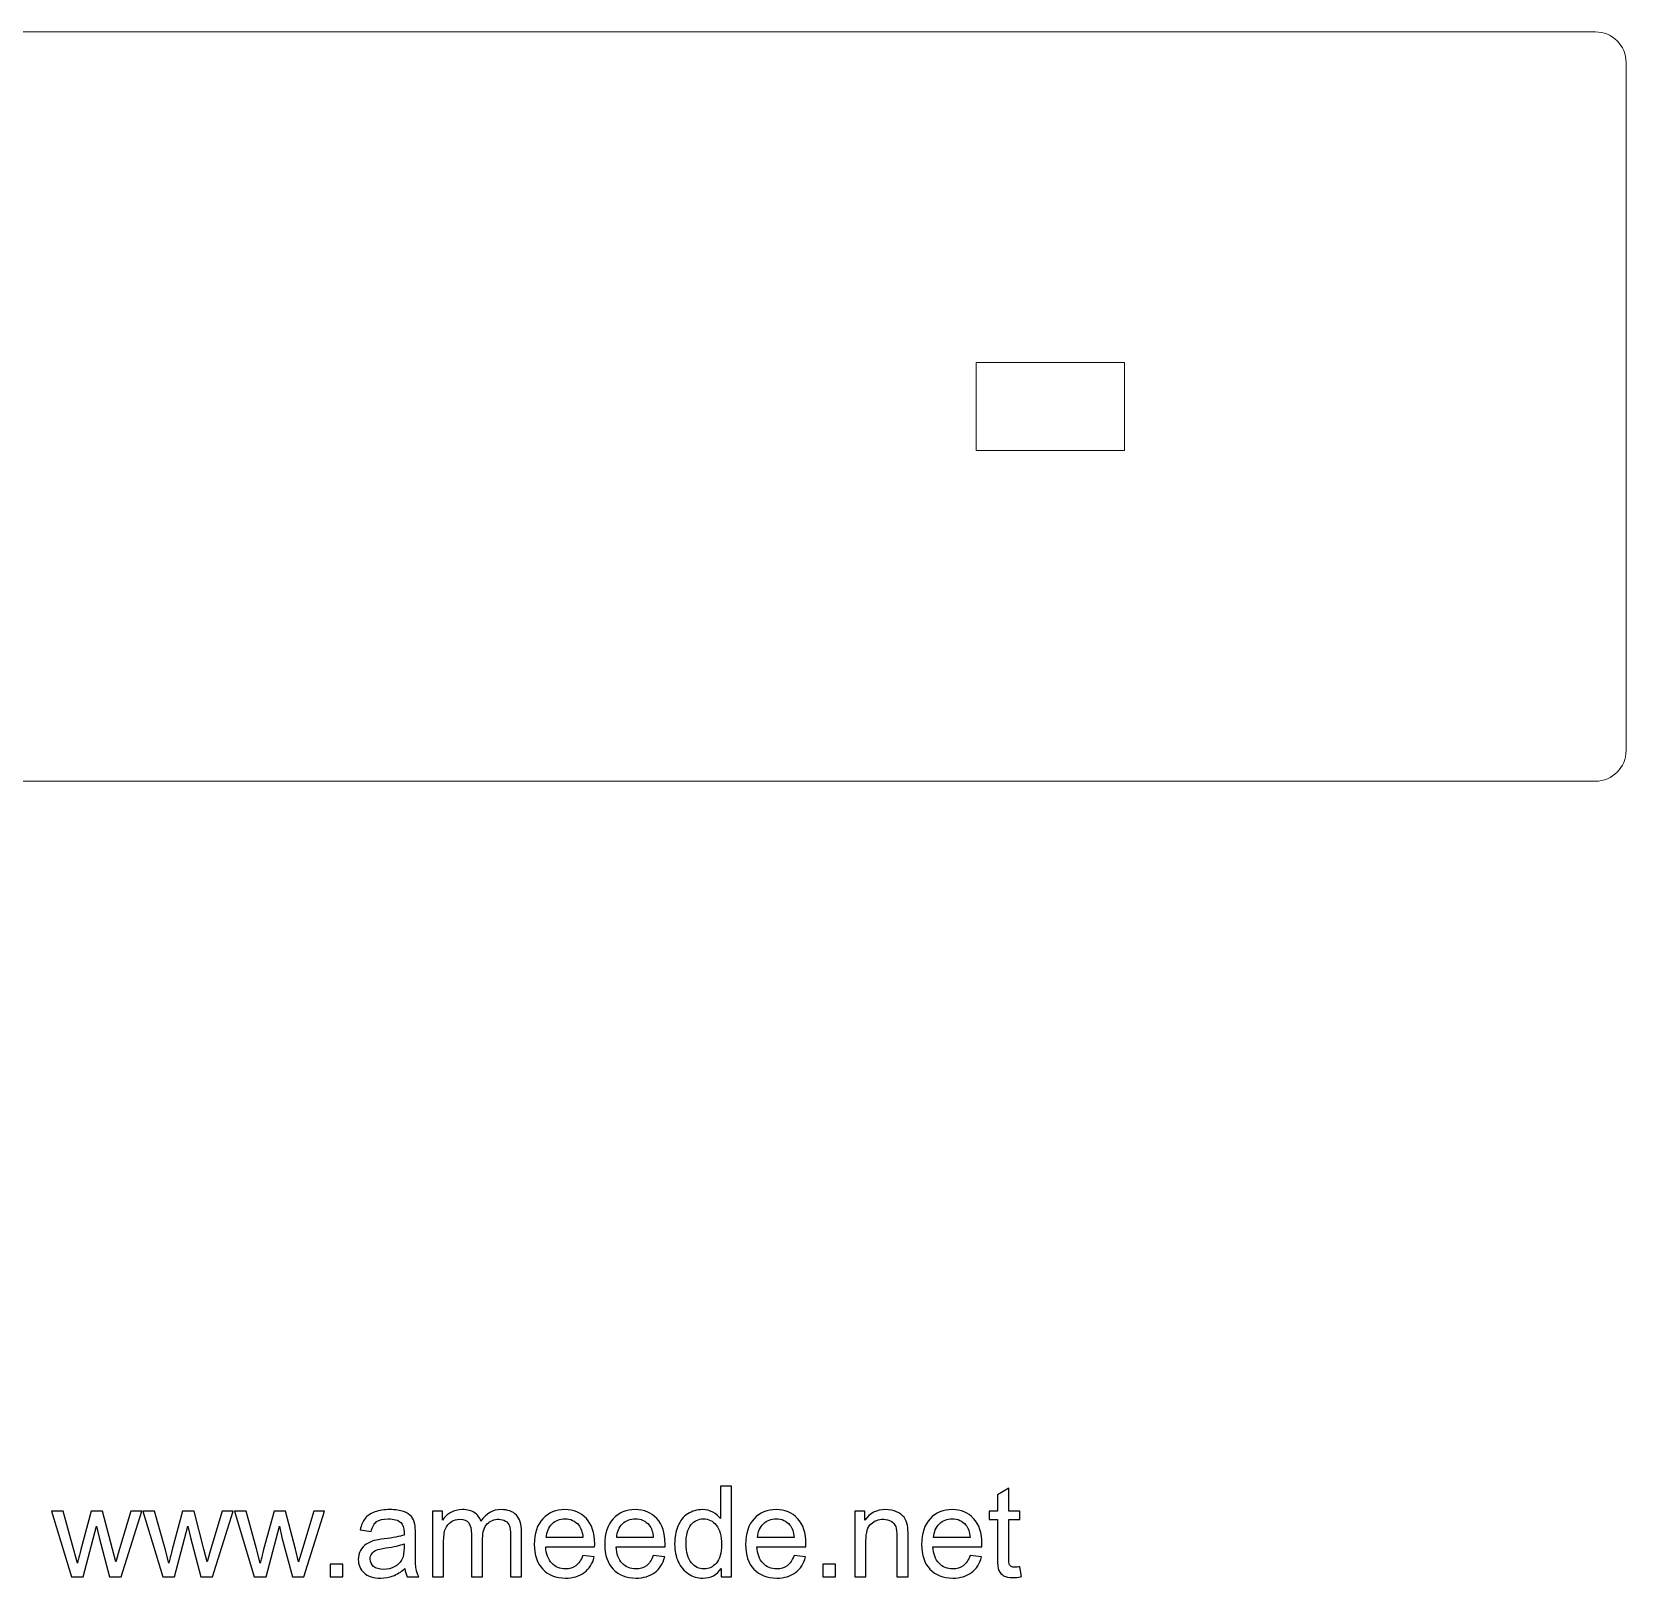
# Model space of a CAD drawing. Header units: millimetres. Extents: x -214 to 203, y -182 to 37.
# Drawn here: x 95.4 to 202, y -181.5 to -78.1 of the extents above; entities that cross this region are included whole.
import ezdxf

# ---------------------------------------------------------------- set-up
doc = ezdxf.new("R2010")
doc.units = ezdxf.units.MM
doc.header["$MEASUREMENT"] = 0
doc.layers.add('Layer 1', color=7, linetype='Continuous')

msp = doc.modelspace()

# ---------------------------------------------------------------- linework, layer by layer
at = {"layer": 'Layer 1', "lineweight": 9}
for points, knots in [([(3.974, -78.1451), (3.974, -78.1451), (199.9742, -78.1451), (199.9742, -78.1451), (199.9742, -78.1451), (201.1018, -78.1451), (202.0241, -79.0675), (202.0241, -80.1951), (202.0241, -80.1951), (202.0241, -80.1951), (202.0241, -126.1952), (202.0241, -126.1952), (202.0241, -126.1952), (202.0241, -127.3228), (201.1019, -128.2453), (199.9742, -128.2453), (199.9742, -128.2453), (199.9742, -128.2453), (3.974, -128.2453), (3.974, -128.2453), (3.974, -128.2453), (2.8463, -128.2453), (1.9241, -127.3228), (1.9241, -126.1952), (1.9241, -126.1952), (1.9241, -126.1952), (1.9241, -80.1951), (1.9241, -80.1951), (1.9241, -80.1951), (1.9241, -79.0675), (2.8464, -78.1451), (3.974, -78.1451)], [0, 0, 0, 0, 0.11111111, 0.11111111, 0.11111111, 0.11111111, 0.22222222, 0.22222222, 0.22222222, 0.22222222, 0.33333333, 0.33333333, 0.33333333, 0.33333333, 0.44444444, 0.44444444, 0.44444444, 0.44444444, 0.55555556, 0.55555556, 0.55555556, 0.55555556, 0.66666667, 0.66666667, 0.66666667, 0.66666667, 0.77777778, 0.77777778, 0.77777778, 0.77777778, 1, 1, 1, 1]), ([(158.571, -100.2452), (158.571, -100.2452), (158.571, -106.1452), (158.571, -106.1452), (158.571, -106.1452), (158.571, -106.1452), (168.471, -106.1452), (168.471, -106.1452), (168.471, -106.1452), (168.471, -106.1452), (168.471, -100.2452), (168.471, -100.2452), (168.471, -100.2452), (168.471, -100.2452), (158.571, -100.2452), (158.571, -100.2452)], [0, 0, 0, 0, 0.2, 0.2, 0.2, 0.2, 0.4, 0.4, 0.4, 0.4, 0.6, 0.6, 0.6, 0.6, 1, 1, 1, 1])]:
    msp.add_open_spline(points, degree=3, knots=knots, dxfattribs=at)
at = {"layer": 'Layer 1', "color": 250}
for points, knots in [([(141.5138, -181.4374), (141.5138, -181.4374), (141.5138, -180.88), (141.5138, -180.88), (141.5138, -180.88), (141.2359, -181.3132), (140.8266, -181.5305), (140.2862, -181.5305), (140.2862, -181.5305), (139.9362, -181.5305), (139.6145, -181.4346), (139.3224, -181.2413), (139.3224, -181.2413), (139.0289, -181.0493), (138.8017, -180.7798), (138.6394, -180.4355), (138.6394, -180.4355), (138.4785, -180.0898), (138.3981, -179.6933), (138.3981, -179.2445), (138.3981, -179.2445), (138.3981, -178.8071), (138.4715, -178.4106), (138.6168, -178.0535), (138.6168, -178.0535), (138.7636, -177.6979), (138.9823, -177.4242), (139.2744, -177.2351), (139.2744, -177.2351), (139.5651, -177.0446), (139.8925, -176.95), (140.2523, -176.95), (140.2523, -176.95), (140.5176, -176.95), (140.7533, -177.0065), (140.9593, -177.118), (140.9593, -177.118), (141.1653, -177.2295), (141.3332, -177.3762), (141.463, -177.5554), (141.463, -177.5554), (141.463, -177.5554), (141.463, -175.3752), (141.463, -175.3752), (141.463, -175.3752), (141.463, -175.3752), (142.2081, -175.3752), (142.2081, -175.3752), (142.2081, -175.3752), (142.2081, -175.3752), (142.2081, -181.4374), (142.2081, -181.4374), (142.2081, -181.4374), (142.2081, -181.4374), (141.5138, -181.4374), (141.5138, -181.4374)], [0, 0, 0, 0, 0.06666667, 0.06666667, 0.06666667, 0.06666667, 0.13333333, 0.13333333, 0.13333333, 0.13333333, 0.2, 0.2, 0.2, 0.2, 0.26666667, 0.26666667, 0.26666667, 0.26666667, 0.33333333, 0.33333333, 0.33333333, 0.33333333, 0.4, 0.4, 0.4, 0.4, 0.46666667, 0.46666667, 0.46666667, 0.46666667, 0.53333333, 0.53333333, 0.53333333, 0.53333333, 0.6, 0.6, 0.6, 0.6, 0.66666667, 0.66666667, 0.66666667, 0.66666667, 0.73333333, 0.73333333, 0.73333333, 0.73333333, 0.8, 0.8, 0.8, 0.8, 0.86666667, 0.86666667, 0.86666667, 0.86666667, 1, 1, 1, 1]), ([(161.4825, -180.7728), (161.4825, -180.7728), (161.5841, -181.4303), (161.5841, -181.4303), (161.5841, -181.4303), (161.3753, -181.4741), (161.1876, -181.4967), (161.0239, -181.4967), (161.0239, -181.4967), (160.7544, -181.4967), (160.5456, -181.4543), (160.396, -181.3683), (160.396, -181.3683), (160.2478, -181.2822), (160.1434, -181.1707), (160.0827, -181.031), (160.0827, -181.031), (160.022, -180.8913), (159.9924, -180.5978), (159.9924, -180.1505), (159.9924, -180.1505), (159.9924, -180.1505), (159.9924, -177.6189), (159.9924, -177.6189), (159.9924, -177.6189), (159.9924, -177.6189), (159.4421, -177.6189), (159.4421, -177.6189), (159.4421, -177.6189), (159.4421, -177.6189), (159.4421, -177.0432), (159.4421, -177.0432), (159.4421, -177.0432), (159.4421, -177.0432), (159.9924, -177.0432), (159.9924, -177.0432), (159.9924, -177.0432), (159.9924, -177.0432), (159.9924, -175.9566), (159.9924, -175.9566), (159.9924, -175.9566), (159.9924, -175.9566), (160.7375, -175.5093), (160.7375, -175.5093), (160.7375, -175.5093), (160.7375, -175.5093), (160.7375, -177.0432), (160.7375, -177.0432), (160.7375, -177.0432), (160.7375, -177.0432), (161.4825, -177.0432), (161.4825, -177.0432), (161.4825, -177.0432), (161.4825, -177.0432), (161.4825, -177.6189), (161.4825, -177.6189), (161.4825, -177.6189), (161.4825, -177.6189), (160.7375, -177.6189), (160.7375, -177.6189), (160.7375, -177.6189), (160.7375, -177.6189), (160.7375, -180.1928), (160.7375, -180.1928), (160.7375, -180.1928), (160.7375, -180.4059), (160.7502, -180.5428), (160.777, -180.6034), (160.777, -180.6034), (160.8024, -180.6641), (160.8447, -180.7121), (160.904, -180.7488), (160.904, -180.7488), (160.9633, -180.7841), (161.0479, -180.8024), (161.158, -180.8024), (161.158, -180.8024), (161.2398, -180.8024), (161.3485, -180.7925), (161.4825, -180.7728)], [0, 0, 0, 0, 0.04761905, 0.04761905, 0.04761905, 0.04761905, 0.0952381, 0.0952381, 0.0952381, 0.0952381, 0.14285714, 0.14285714, 0.14285714, 0.14285714, 0.19047619, 0.19047619, 0.19047619, 0.19047619, 0.23809524, 0.23809524, 0.23809524, 0.23809524, 0.28571429, 0.28571429, 0.28571429, 0.28571429, 0.33333333, 0.33333333, 0.33333333, 0.33333333, 0.38095238, 0.38095238, 0.38095238, 0.38095238, 0.42857143, 0.42857143, 0.42857143, 0.42857143, 0.47619048, 0.47619048, 0.47619048, 0.47619048, 0.52380952, 0.52380952, 0.52380952, 0.52380952, 0.57142857, 0.57142857, 0.57142857, 0.57142857, 0.61904762, 0.61904762, 0.61904762, 0.61904762, 0.66666667, 0.66666667, 0.66666667, 0.66666667, 0.71428571, 0.71428571, 0.71428571, 0.71428571, 0.76190476, 0.76190476, 0.76190476, 0.76190476, 0.80952381, 0.80952381, 0.80952381, 0.80952381, 0.85714286, 0.85714286, 0.85714286, 0.85714286, 0.9047619, 0.9047619, 0.9047619, 0.9047619, 1, 1, 1, 1]), ([(120.3682, -180.8871), (120.0916, -181.1227), (119.8249, -181.2878), (119.5695, -181.3852), (119.5695, -181.3852), (119.3141, -181.4826), (119.0404, -181.5305), (118.7468, -181.5305), (118.7468, -181.5305), (118.2642, -181.5305), (117.8931, -181.4134), (117.6335, -181.1778), (117.6335, -181.1778), (117.3738, -180.9435), (117.244, -180.6429), (117.244, -180.2775), (117.244, -180.2775), (117.244, -180.063), (117.2934, -179.8668), (117.3908, -179.689), (117.3908, -179.689), (117.4895, -179.5112), (117.6179, -179.3701), (117.776, -179.2629), (117.776, -179.2629), (117.9354, -179.1556), (118.1132, -179.0738), (118.3122, -179.0187), (118.3122, -179.0187), (118.459, -178.9806), (118.6805, -178.944), (118.9754, -178.9073), (118.9754, -178.9073), (119.5766, -178.8367), (120.0211, -178.7506), (120.3047, -178.6519), (120.3047, -178.6519), (120.3075, -178.5503), (120.3089, -178.4853), (120.3089, -178.4585), (120.3089, -178.4585), (120.3089, -178.1566), (120.2384, -177.9435), (120.0973, -177.8193), (120.0973, -177.8193), (119.9068, -177.6514), (119.6231, -177.5681), (119.2478, -177.5681), (119.2478, -177.5681), (118.8964, -177.5681), (118.6368, -177.6302), (118.4703, -177.753), (118.4703, -177.753), (118.3023, -177.8757), (118.1796, -178.0931), (118.0991, -178.4063), (118.0991, -178.4063), (118.0991, -178.4063), (117.371, -178.3047), (117.371, -178.3047), (117.371, -178.3047), (117.4373, -177.9929), (117.546, -177.7403), (117.6984, -177.5484), (117.6984, -177.5484), (117.8508, -177.3565), (118.0709, -177.2097), (118.3588, -177.1053), (118.3588, -177.1053), (118.6452, -177.0023), (118.9797, -176.95), (119.3579, -176.95), (119.3579, -176.95), (119.7332, -176.95), (120.0394, -176.9938), (120.2751, -177.0827), (120.2751, -177.0827), (120.5093, -177.1716), (120.6829, -177.2817), (120.793, -177.4157), (120.793, -177.4157), (120.903, -177.5498), (120.9806, -177.7191), (121.0258, -177.9237), (121.0258, -177.9237), (121.0498, -178.0507), (121.0625, -178.2793), (121.0625, -178.6081), (121.0625, -178.6081), (121.0625, -178.6081), (121.0625, -179.5959), (121.0625, -179.5959), (121.0625, -179.5959), (121.0625, -180.2859), (121.078, -180.722), (121.109, -180.9068), (121.109, -180.9068), (121.1387, -181.0917), (121.2008, -181.2681), (121.2911, -181.4374), (121.2911, -181.4374), (121.2911, -181.4374), (120.5121, -181.4374), (120.5121, -181.4374), (120.5121, -181.4374), (120.4374, -181.2808), (120.3894, -181.0973), (120.3682, -180.8871)], [0, 0, 0, 0, 0.03571429, 0.03571429, 0.03571429, 0.03571429, 0.07142857, 0.07142857, 0.07142857, 0.07142857, 0.10714286, 0.10714286, 0.10714286, 0.10714286, 0.14285714, 0.14285714, 0.14285714, 0.14285714, 0.17857143, 0.17857143, 0.17857143, 0.17857143, 0.21428571, 0.21428571, 0.21428571, 0.21428571, 0.25, 0.25, 0.25, 0.25, 0.28571429, 0.28571429, 0.28571429, 0.28571429, 0.32142857, 0.32142857, 0.32142857, 0.32142857, 0.35714286, 0.35714286, 0.35714286, 0.35714286, 0.39285714, 0.39285714, 0.39285714, 0.39285714, 0.42857143, 0.42857143, 0.42857143, 0.42857143, 0.46428571, 0.46428571, 0.46428571, 0.46428571, 0.5, 0.5, 0.5, 0.5, 0.53571429, 0.53571429, 0.53571429, 0.53571429, 0.57142857, 0.57142857, 0.57142857, 0.57142857, 0.60714286, 0.60714286, 0.60714286, 0.60714286, 0.64285714, 0.64285714, 0.64285714, 0.64285714, 0.67857143, 0.67857143, 0.67857143, 0.67857143, 0.71428571, 0.71428571, 0.71428571, 0.71428571, 0.75, 0.75, 0.75, 0.75, 0.78571429, 0.78571429, 0.78571429, 0.78571429, 0.82142857, 0.82142857, 0.82142857, 0.82142857, 0.85714286, 0.85714286, 0.85714286, 0.85714286, 0.89285714, 0.89285714, 0.89285714, 0.89285714, 0.92857143, 0.92857143, 0.92857143, 0.92857143, 1, 1, 1, 1]), ([(122.2069, -181.4374), (122.2069, -181.4374), (122.2069, -177.0432), (122.2069, -177.0432), (122.2069, -177.0432), (122.2069, -177.0432), (122.8758, -177.0432), (122.8758, -177.0432), (122.8758, -177.0432), (122.8758, -177.0432), (122.8758, -177.6641), (122.8758, -177.6641), (122.8758, -177.6641), (123.0126, -177.4496), (123.1961, -177.276), (123.4247, -177.1462), (123.4247, -177.1462), (123.6533, -177.015), (123.9129, -176.95), (124.205, -176.95), (124.205, -176.95), (124.5296, -176.95), (124.7963, -177.0178), (125.0037, -177.1518), (125.0037, -177.1518), (125.2112, -177.2873), (125.3579, -177.475), (125.4426, -177.7177), (125.4426, -177.7177), (125.7925, -177.2055), (126.2455, -176.95), (126.8043, -176.95), (126.8043, -176.95), (127.2418, -176.95), (127.579, -177.07), (127.8133, -177.3113), (127.8133, -177.3113), (128.0489, -177.5526), (128.1675, -177.9237), (128.1675, -178.4247), (128.1675, -178.4247), (128.1675, -178.4247), (128.1675, -181.4374), (128.1675, -181.4374), (128.1675, -181.4374), (128.1675, -181.4374), (127.4224, -181.4374), (127.4224, -181.4374), (127.4224, -181.4374), (127.4224, -181.4374), (127.4224, -178.6716), (127.4224, -178.6716), (127.4224, -178.6716), (127.4224, -178.3753), (127.397, -178.1608), (127.349, -178.0296), (127.349, -178.0296), (127.301, -177.8983), (127.2135, -177.7939), (127.0851, -177.7135), (127.0851, -177.7135), (126.9581, -177.633), (126.8086, -177.5935), (126.6378, -177.5935), (126.6378, -177.5935), (126.3274, -177.5935), (126.0705, -177.6965), (125.8659, -177.9011), (125.8659, -177.9011), (125.6613, -178.1072), (125.5597, -178.436), (125.5597, -178.8875), (125.5597, -178.8875), (125.5597, -178.8875), (125.5597, -181.4374), (125.5597, -181.4374), (125.5597, -181.4374), (125.5597, -181.4374), (124.8146, -181.4374), (124.8146, -181.4374), (124.8146, -181.4374), (124.8146, -181.4374), (124.8146, -178.5855), (124.8146, -178.5855), (124.8146, -178.5855), (124.8146, -178.2553), (124.754, -178.007), (124.6326, -177.8419), (124.6326, -177.8419), (124.5113, -177.6768), (124.3123, -177.5935), (124.0371, -177.5935), (124.0371, -177.5935), (123.8283, -177.5935), (123.635, -177.6486), (123.4572, -177.7586), (123.4572, -177.7586), (123.2794, -177.8687), (123.1509, -178.0296), (123.0705, -178.2426), (123.0705, -178.2426), (122.9915, -178.4543), (122.952, -178.7605), (122.952, -179.1599), (122.952, -179.1599), (122.952, -179.1599), (122.952, -181.4374), (122.952, -181.4374), (122.952, -181.4374), (122.952, -181.4374), (122.2069, -181.4374), (122.2069, -181.4374)], [0, 0, 0, 0, 0.03448276, 0.03448276, 0.03448276, 0.03448276, 0.06896552, 0.06896552, 0.06896552, 0.06896552, 0.10344828, 0.10344828, 0.10344828, 0.10344828, 0.13793103, 0.13793103, 0.13793103, 0.13793103, 0.17241379, 0.17241379, 0.17241379, 0.17241379, 0.20689655, 0.20689655, 0.20689655, 0.20689655, 0.24137931, 0.24137931, 0.24137931, 0.24137931, 0.27586207, 0.27586207, 0.27586207, 0.27586207, 0.31034483, 0.31034483, 0.31034483, 0.31034483, 0.34482759, 0.34482759, 0.34482759, 0.34482759, 0.37931034, 0.37931034, 0.37931034, 0.37931034, 0.4137931, 0.4137931, 0.4137931, 0.4137931, 0.44827586, 0.44827586, 0.44827586, 0.44827586, 0.48275862, 0.48275862, 0.48275862, 0.48275862, 0.51724138, 0.51724138, 0.51724138, 0.51724138, 0.55172414, 0.55172414, 0.55172414, 0.55172414, 0.5862069, 0.5862069, 0.5862069, 0.5862069, 0.62068966, 0.62068966, 0.62068966, 0.62068966, 0.65517241, 0.65517241, 0.65517241, 0.65517241, 0.68965517, 0.68965517, 0.68965517, 0.68965517, 0.72413793, 0.72413793, 0.72413793, 0.72413793, 0.75862069, 0.75862069, 0.75862069, 0.75862069, 0.79310345, 0.79310345, 0.79310345, 0.79310345, 0.82758621, 0.82758621, 0.82758621, 0.82758621, 0.86206897, 0.86206897, 0.86206897, 0.86206897, 0.89655172, 0.89655172, 0.89655172, 0.89655172, 0.93103448, 0.93103448, 0.93103448, 0.93103448, 1, 1, 1, 1]), ([(132.2569, -180.015), (132.2569, -180.015), (133.0274, -180.1166), (133.0274, -180.1166), (133.0274, -180.1166), (132.9074, -180.5639), (132.6831, -180.9125), (132.3557, -181.1594), (132.3557, -181.1594), (132.0283, -181.4064), (131.6106, -181.5305), (131.1012, -181.5305), (131.1012, -181.5305), (130.4606, -181.5305), (129.9526, -181.333), (129.5772, -180.9379), (129.5772, -180.9379), (129.2018, -180.5442), (129.0142, -179.9896), (129.0142, -179.277), (129.0142, -179.277), (129.0142, -178.5404), (129.2033, -177.9675), (129.5828, -177.5611), (129.5828, -177.5611), (129.9624, -177.1532), (130.4549, -176.95), (131.0603, -176.95), (131.0603, -176.95), (131.6459, -176.95), (132.1243, -177.149), (132.4954, -177.5484), (132.4954, -177.5484), (132.8665, -177.9477), (133.0528, -178.5093), (133.0528, -179.2332), (133.0528, -179.2332), (133.0528, -179.277), (133.0514, -179.3433), (133.0486, -179.4308), (133.0486, -179.4308), (133.0486, -179.4308), (129.7762, -179.4308), (129.7762, -179.4308), (129.7762, -179.4308), (129.8044, -179.912), (129.9399, -180.2817), (130.1854, -180.5371), (130.1854, -180.5371), (130.4295, -180.7925), (130.7357, -180.9209), (131.1012, -180.9209), (131.1012, -180.9209), (131.3736, -180.9209), (131.6064, -180.849), (131.7983, -180.705), (131.7983, -180.705), (131.9916, -180.5611), (132.144, -180.3311), (132.2569, -180.015)], [0, 0, 0, 0, 0.0625, 0.0625, 0.0625, 0.0625, 0.125, 0.125, 0.125, 0.125, 0.1875, 0.1875, 0.1875, 0.1875, 0.25, 0.25, 0.25, 0.25, 0.3125, 0.3125, 0.3125, 0.3125, 0.375, 0.375, 0.375, 0.375, 0.4375, 0.4375, 0.4375, 0.4375, 0.5, 0.5, 0.5, 0.5, 0.5625, 0.5625, 0.5625, 0.5625, 0.625, 0.625, 0.625, 0.625, 0.6875, 0.6875, 0.6875, 0.6875, 0.75, 0.75, 0.75, 0.75, 0.8125, 0.8125, 0.8125, 0.8125, 0.875, 0.875, 0.875, 0.875, 1, 1, 1, 1]), ([(136.9658, -180.015), (136.9658, -180.015), (137.7363, -180.1166), (137.7363, -180.1166), (137.7363, -180.1166), (137.6163, -180.5639), (137.392, -180.9125), (137.0646, -181.1594), (137.0646, -181.1594), (136.7372, -181.4064), (136.3195, -181.5305), (135.8101, -181.5305), (135.8101, -181.5305), (135.1695, -181.5305), (134.6615, -181.333), (134.2861, -180.9379), (134.2861, -180.9379), (133.9107, -180.5442), (133.7231, -179.9896), (133.7231, -179.277), (133.7231, -179.277), (133.7231, -178.5404), (133.9122, -177.9675), (134.2917, -177.5611), (134.2917, -177.5611), (134.6713, -177.1532), (135.1638, -176.95), (135.7692, -176.95), (135.7692, -176.95), (136.3548, -176.95), (136.8332, -177.149), (137.2043, -177.5484), (137.2043, -177.5484), (137.5754, -177.9477), (137.7617, -178.5093), (137.7617, -179.2332), (137.7617, -179.2332), (137.7617, -179.277), (137.7603, -179.3433), (137.7575, -179.4308), (137.7575, -179.4308), (137.7575, -179.4308), (134.4851, -179.4308), (134.4851, -179.4308), (134.4851, -179.4308), (134.5133, -179.912), (134.6488, -180.2817), (134.8943, -180.5371), (134.8943, -180.5371), (135.1384, -180.7925), (135.4446, -180.9209), (135.8101, -180.9209), (135.8101, -180.9209), (136.0825, -180.9209), (136.3153, -180.849), (136.5072, -180.705), (136.5072, -180.705), (136.7005, -180.5611), (136.8529, -180.3311), (136.9658, -180.015)], [0, 0, 0, 0, 0.0625, 0.0625, 0.0625, 0.0625, 0.125, 0.125, 0.125, 0.125, 0.1875, 0.1875, 0.1875, 0.1875, 0.25, 0.25, 0.25, 0.25, 0.3125, 0.3125, 0.3125, 0.3125, 0.375, 0.375, 0.375, 0.375, 0.4375, 0.4375, 0.4375, 0.4375, 0.5, 0.5, 0.5, 0.5, 0.5625, 0.5625, 0.5625, 0.5625, 0.625, 0.625, 0.625, 0.625, 0.6875, 0.6875, 0.6875, 0.6875, 0.75, 0.75, 0.75, 0.75, 0.8125, 0.8125, 0.8125, 0.8125, 0.875, 0.875, 0.875, 0.875, 1, 1, 1, 1]), ([(146.3836, -180.015), (146.3836, -180.015), (147.1541, -180.1166), (147.1541, -180.1166), (147.1541, -180.1166), (147.0341, -180.5639), (146.8098, -180.9125), (146.4824, -181.1594), (146.4824, -181.1594), (146.155, -181.4064), (145.7373, -181.5305), (145.2279, -181.5305), (145.2279, -181.5305), (144.5873, -181.5305), (144.0793, -181.333), (143.7039, -180.9379), (143.7039, -180.9379), (143.3285, -180.5442), (143.1409, -179.9896), (143.1409, -179.277), (143.1409, -179.277), (143.1409, -178.5404), (143.33, -177.9675), (143.7095, -177.5611), (143.7095, -177.5611), (144.0891, -177.1532), (144.5816, -176.95), (145.187, -176.95), (145.187, -176.95), (145.7726, -176.95), (146.251, -177.149), (146.6221, -177.5484), (146.6221, -177.5484), (146.9932, -177.9477), (147.1795, -178.5093), (147.1795, -179.2332), (147.1795, -179.2332), (147.1795, -179.277), (147.1781, -179.3433), (147.1753, -179.4308), (147.1753, -179.4308), (147.1753, -179.4308), (143.9029, -179.4308), (143.9029, -179.4308), (143.9029, -179.4308), (143.9311, -179.912), (144.0666, -180.2817), (144.3121, -180.5371), (144.3121, -180.5371), (144.5562, -180.7925), (144.8624, -180.9209), (145.2279, -180.9209), (145.2279, -180.9209), (145.5003, -180.9209), (145.7331, -180.849), (145.925, -180.705), (145.925, -180.705), (146.1183, -180.5611), (146.2707, -180.3311), (146.3836, -180.015)], [0, 0, 0, 0, 0.0625, 0.0625, 0.0625, 0.0625, 0.125, 0.125, 0.125, 0.125, 0.1875, 0.1875, 0.1875, 0.1875, 0.25, 0.25, 0.25, 0.25, 0.3125, 0.3125, 0.3125, 0.3125, 0.375, 0.375, 0.375, 0.375, 0.4375, 0.4375, 0.4375, 0.4375, 0.5, 0.5, 0.5, 0.5, 0.5625, 0.5625, 0.5625, 0.5625, 0.625, 0.625, 0.625, 0.625, 0.6875, 0.6875, 0.6875, 0.6875, 0.75, 0.75, 0.75, 0.75, 0.8125, 0.8125, 0.8125, 0.8125, 0.875, 0.875, 0.875, 0.875, 1, 1, 1, 1]), ([(150.4476, -181.4374), (150.4476, -181.4374), (150.4476, -177.0432), (150.4476, -177.0432), (150.4476, -177.0432), (150.4476, -177.0432), (151.1165, -177.0432), (151.1165, -177.0432), (151.1165, -177.0432), (151.1165, -177.0432), (151.1165, -177.6669), (151.1165, -177.6669), (151.1165, -177.6669), (151.4382, -177.1885), (151.9039, -176.95), (152.5121, -176.95), (152.5121, -176.95), (152.7774, -176.95), (153.0201, -176.998), (153.2416, -177.0926), (153.2416, -177.0926), (153.4632, -177.1871), (153.6297, -177.3127), (153.7397, -177.4665), (153.7397, -177.4665), (153.8498, -177.6203), (153.9274, -177.8038), (153.9712, -178.0154), (153.9712, -178.0154), (153.998, -178.1537), (154.0121, -178.395), (154.0121, -178.7393), (154.0121, -178.7393), (154.0121, -178.7393), (154.0121, -181.4374), (154.0121, -181.4374), (154.0121, -181.4374), (154.0121, -181.4374), (153.267, -181.4374), (153.267, -181.4374), (153.267, -181.4374), (153.267, -181.4374), (153.267, -178.7676), (153.267, -178.7676), (153.267, -178.7676), (153.267, -178.4642), (153.2388, -178.237), (153.1809, -178.0874), (153.1809, -178.0874), (153.1231, -177.9378), (153.0201, -177.8179), (152.8733, -177.7276), (152.8733, -177.7276), (152.7266, -177.6387), (152.553, -177.5935), (152.3554, -177.5935), (152.3554, -177.5935), (152.0393, -177.5935), (151.767, -177.6937), (151.537, -177.8955), (151.537, -177.8955), (151.307, -178.0959), (151.1927, -178.4783), (151.1927, -179.0399), (151.1927, -179.0399), (151.1927, -179.0399), (151.1927, -181.4374), (151.1927, -181.4374), (151.1927, -181.4374), (151.1927, -181.4374), (150.4476, -181.4374), (150.4476, -181.4374)], [0, 0, 0, 0, 0.05263158, 0.05263158, 0.05263158, 0.05263158, 0.10526316, 0.10526316, 0.10526316, 0.10526316, 0.15789474, 0.15789474, 0.15789474, 0.15789474, 0.21052632, 0.21052632, 0.21052632, 0.21052632, 0.26315789, 0.26315789, 0.26315789, 0.26315789, 0.31578947, 0.31578947, 0.31578947, 0.31578947, 0.36842105, 0.36842105, 0.36842105, 0.36842105, 0.42105263, 0.42105263, 0.42105263, 0.42105263, 0.47368421, 0.47368421, 0.47368421, 0.47368421, 0.52631579, 0.52631579, 0.52631579, 0.52631579, 0.57894737, 0.57894737, 0.57894737, 0.57894737, 0.63157895, 0.63157895, 0.63157895, 0.63157895, 0.68421053, 0.68421053, 0.68421053, 0.68421053, 0.73684211, 0.73684211, 0.73684211, 0.73684211, 0.78947368, 0.78947368, 0.78947368, 0.78947368, 0.84210526, 0.84210526, 0.84210526, 0.84210526, 0.89473684, 0.89473684, 0.89473684, 0.89473684, 1, 1, 1, 1]), ([(158.1537, -180.015), (158.1537, -180.015), (158.9242, -180.1166), (158.9242, -180.1166), (158.9242, -180.1166), (158.8042, -180.5639), (158.5799, -180.9125), (158.2525, -181.1594), (158.2525, -181.1594), (157.9251, -181.4064), (157.5074, -181.5305), (156.998, -181.5305), (156.998, -181.5305), (156.3574, -181.5305), (155.8494, -181.333), (155.474, -180.9379), (155.474, -180.9379), (155.0986, -180.5442), (154.911, -179.9896), (154.911, -179.277), (154.911, -179.277), (154.911, -178.5404), (155.1001, -177.9675), (155.4796, -177.5611), (155.4796, -177.5611), (155.8592, -177.1532), (156.3517, -176.95), (156.9571, -176.95), (156.9571, -176.95), (157.5427, -176.95), (158.0211, -177.149), (158.3922, -177.5484), (158.3922, -177.5484), (158.7633, -177.9477), (158.9496, -178.5093), (158.9496, -179.2332), (158.9496, -179.2332), (158.9496, -179.277), (158.9482, -179.3433), (158.9454, -179.4308), (158.9454, -179.4308), (158.9454, -179.4308), (155.673, -179.4308), (155.673, -179.4308), (155.673, -179.4308), (155.7012, -179.912), (155.8367, -180.2817), (156.0822, -180.5371), (156.0822, -180.5371), (156.3263, -180.7925), (156.6325, -180.9209), (156.998, -180.9209), (156.998, -180.9209), (157.2704, -180.9209), (157.5032, -180.849), (157.6951, -180.705), (157.6951, -180.705), (157.8884, -180.5611), (158.0408, -180.3311), (158.1537, -180.015)], [0, 0, 0, 0, 0.0625, 0.0625, 0.0625, 0.0625, 0.125, 0.125, 0.125, 0.125, 0.1875, 0.1875, 0.1875, 0.1875, 0.25, 0.25, 0.25, 0.25, 0.3125, 0.3125, 0.3125, 0.3125, 0.375, 0.375, 0.375, 0.375, 0.4375, 0.4375, 0.4375, 0.4375, 0.5, 0.5, 0.5, 0.5, 0.5625, 0.5625, 0.5625, 0.5625, 0.625, 0.625, 0.625, 0.625, 0.6875, 0.6875, 0.6875, 0.6875, 0.75, 0.75, 0.75, 0.75, 0.8125, 0.8125, 0.8125, 0.8125, 0.875, 0.875, 0.875, 0.875, 1, 1, 1, 1]), ([(98.0598, -181.4374), (98.0598, -181.4374), (96.732, -177.0432), (96.732, -177.0432), (96.732, -177.0432), (96.732, -177.0432), (97.5109, -177.0432), (97.5109, -177.0432), (97.5109, -177.0432), (97.5109, -177.0432), (98.2122, -179.579), (98.2122, -179.579), (98.2122, -179.579), (98.2122, -179.579), (98.4606, -180.523), (98.4606, -180.523), (98.4606, -180.523), (98.4705, -180.4764), (98.5467, -180.1745), (98.6878, -179.6171), (98.6878, -179.6171), (98.6878, -179.6171), (99.3835, -177.0432), (99.3835, -177.0432), (99.3835, -177.0432), (99.3835, -177.0432), (100.1469, -177.0432), (100.1469, -177.0432), (100.1469, -177.0432), (100.1469, -177.0432), (100.8087, -179.5945), (100.8087, -179.5945), (100.8087, -179.5945), (100.8087, -179.5945), (101.0246, -180.4313), (101.0246, -180.4313), (101.0246, -180.4313), (101.0246, -180.4313), (101.2772, -179.5832), (101.2772, -179.5832), (101.2772, -179.5832), (101.2772, -179.5832), (102.0364, -177.0432), (102.0364, -177.0432), (102.0364, -177.0432), (102.0364, -177.0432), (102.7603, -177.0432), (102.7603, -177.0432), (102.7603, -177.0432), (102.7603, -177.0432), (101.3816, -181.4374), (101.3816, -181.4374), (101.3816, -181.4374), (101.3816, -181.4374), (100.6111, -181.4374), (100.6111, -181.4374), (100.6111, -181.4374), (100.6111, -181.4374), (99.914, -178.8085), (99.914, -178.8085), (99.914, -178.8085), (99.914, -178.8085), (99.7376, -178.0564), (99.7376, -178.0564), (99.7376, -178.0564), (99.7376, -178.0564), (98.8486, -181.4374), (98.8486, -181.4374), (98.8486, -181.4374), (98.8486, -181.4374), (98.0598, -181.4374), (98.0598, -181.4374)], [0, 0, 0, 0, 0.05263158, 0.05263158, 0.05263158, 0.05263158, 0.10526316, 0.10526316, 0.10526316, 0.10526316, 0.15789474, 0.15789474, 0.15789474, 0.15789474, 0.21052632, 0.21052632, 0.21052632, 0.21052632, 0.26315789, 0.26315789, 0.26315789, 0.26315789, 0.31578947, 0.31578947, 0.31578947, 0.31578947, 0.36842105, 0.36842105, 0.36842105, 0.36842105, 0.42105263, 0.42105263, 0.42105263, 0.42105263, 0.47368421, 0.47368421, 0.47368421, 0.47368421, 0.52631579, 0.52631579, 0.52631579, 0.52631579, 0.57894737, 0.57894737, 0.57894737, 0.57894737, 0.63157895, 0.63157895, 0.63157895, 0.63157895, 0.68421053, 0.68421053, 0.68421053, 0.68421053, 0.73684211, 0.73684211, 0.73684211, 0.73684211, 0.78947368, 0.78947368, 0.78947368, 0.78947368, 0.84210526, 0.84210526, 0.84210526, 0.84210526, 0.89473684, 0.89473684, 0.89473684, 0.89473684, 1, 1, 1, 1]), ([(104.1742, -181.4374), (104.1742, -181.4374), (102.8464, -177.0432), (102.8464, -177.0432), (102.8464, -177.0432), (102.8464, -177.0432), (103.6253, -177.0432), (103.6253, -177.0432), (103.6253, -177.0432), (103.6253, -177.0432), (104.3266, -179.579), (104.3266, -179.579), (104.3266, -179.579), (104.3266, -179.579), (104.575, -180.523), (104.575, -180.523), (104.575, -180.523), (104.5849, -180.4764), (104.6611, -180.1745), (104.8022, -179.6171), (104.8022, -179.6171), (104.8022, -179.6171), (105.4979, -177.0432), (105.4979, -177.0432), (105.4979, -177.0432), (105.4979, -177.0432), (106.2613, -177.0432), (106.2613, -177.0432), (106.2613, -177.0432), (106.2613, -177.0432), (106.9231, -179.5945), (106.9231, -179.5945), (106.9231, -179.5945), (106.9231, -179.5945), (107.139, -180.4313), (107.139, -180.4313), (107.139, -180.4313), (107.139, -180.4313), (107.3916, -179.5832), (107.3916, -179.5832), (107.3916, -179.5832), (107.3916, -179.5832), (108.1508, -177.0432), (108.1508, -177.0432), (108.1508, -177.0432), (108.1508, -177.0432), (108.8747, -177.0432), (108.8747, -177.0432), (108.8747, -177.0432), (108.8747, -177.0432), (107.496, -181.4374), (107.496, -181.4374), (107.496, -181.4374), (107.496, -181.4374), (106.7255, -181.4374), (106.7255, -181.4374), (106.7255, -181.4374), (106.7255, -181.4374), (106.0284, -178.8085), (106.0284, -178.8085), (106.0284, -178.8085), (106.0284, -178.8085), (105.852, -178.0564), (105.852, -178.0564), (105.852, -178.0564), (105.852, -178.0564), (104.963, -181.4374), (104.963, -181.4374), (104.963, -181.4374), (104.963, -181.4374), (104.1742, -181.4374), (104.1742, -181.4374)], [0, 0, 0, 0, 0.05263158, 0.05263158, 0.05263158, 0.05263158, 0.10526316, 0.10526316, 0.10526316, 0.10526316, 0.15789474, 0.15789474, 0.15789474, 0.15789474, 0.21052632, 0.21052632, 0.21052632, 0.21052632, 0.26315789, 0.26315789, 0.26315789, 0.26315789, 0.31578947, 0.31578947, 0.31578947, 0.31578947, 0.36842105, 0.36842105, 0.36842105, 0.36842105, 0.42105263, 0.42105263, 0.42105263, 0.42105263, 0.47368421, 0.47368421, 0.47368421, 0.47368421, 0.52631579, 0.52631579, 0.52631579, 0.52631579, 0.57894737, 0.57894737, 0.57894737, 0.57894737, 0.63157895, 0.63157895, 0.63157895, 0.63157895, 0.68421053, 0.68421053, 0.68421053, 0.68421053, 0.73684211, 0.73684211, 0.73684211, 0.73684211, 0.78947368, 0.78947368, 0.78947368, 0.78947368, 0.84210526, 0.84210526, 0.84210526, 0.84210526, 0.89473684, 0.89473684, 0.89473684, 0.89473684, 1, 1, 1, 1]), ([(110.2886, -181.4374), (110.2886, -181.4374), (108.9608, -177.0432), (108.9608, -177.0432), (108.9608, -177.0432), (108.9608, -177.0432), (109.7397, -177.0432), (109.7397, -177.0432), (109.7397, -177.0432), (109.7397, -177.0432), (110.441, -179.579), (110.441, -179.579), (110.441, -179.579), (110.441, -179.579), (110.6894, -180.523), (110.6894, -180.523), (110.6894, -180.523), (110.6993, -180.4764), (110.7755, -180.1745), (110.9166, -179.6171), (110.9166, -179.6171), (110.9166, -179.6171), (111.6123, -177.0432), (111.6123, -177.0432), (111.6123, -177.0432), (111.6123, -177.0432), (112.3757, -177.0432), (112.3757, -177.0432), (112.3757, -177.0432), (112.3757, -177.0432), (113.0375, -179.5945), (113.0375, -179.5945), (113.0375, -179.5945), (113.0375, -179.5945), (113.2534, -180.4313), (113.2534, -180.4313), (113.2534, -180.4313), (113.2534, -180.4313), (113.506, -179.5832), (113.506, -179.5832), (113.506, -179.5832), (113.506, -179.5832), (114.2652, -177.0432), (114.2652, -177.0432), (114.2652, -177.0432), (114.2652, -177.0432), (114.9891, -177.0432), (114.9891, -177.0432), (114.9891, -177.0432), (114.9891, -177.0432), (113.6104, -181.4374), (113.6104, -181.4374), (113.6104, -181.4374), (113.6104, -181.4374), (112.8399, -181.4374), (112.8399, -181.4374), (112.8399, -181.4374), (112.8399, -181.4374), (112.1428, -178.8085), (112.1428, -178.8085), (112.1428, -178.8085), (112.1428, -178.8085), (111.9664, -178.0564), (111.9664, -178.0564), (111.9664, -178.0564), (111.9664, -178.0564), (111.0774, -181.4374), (111.0774, -181.4374), (111.0774, -181.4374), (111.0774, -181.4374), (110.2886, -181.4374), (110.2886, -181.4374)], [0, 0, 0, 0, 0.05263158, 0.05263158, 0.05263158, 0.05263158, 0.10526316, 0.10526316, 0.10526316, 0.10526316, 0.15789474, 0.15789474, 0.15789474, 0.15789474, 0.21052632, 0.21052632, 0.21052632, 0.21052632, 0.26315789, 0.26315789, 0.26315789, 0.26315789, 0.31578947, 0.31578947, 0.31578947, 0.31578947, 0.36842105, 0.36842105, 0.36842105, 0.36842105, 0.42105263, 0.42105263, 0.42105263, 0.42105263, 0.47368421, 0.47368421, 0.47368421, 0.47368421, 0.52631579, 0.52631579, 0.52631579, 0.52631579, 0.57894737, 0.57894737, 0.57894737, 0.57894737, 0.63157895, 0.63157895, 0.63157895, 0.63157895, 0.68421053, 0.68421053, 0.68421053, 0.68421053, 0.73684211, 0.73684211, 0.73684211, 0.73684211, 0.78947368, 0.78947368, 0.78947368, 0.78947368, 0.84210526, 0.84210526, 0.84210526, 0.84210526, 0.89473684, 0.89473684, 0.89473684, 0.89473684, 1, 1, 1, 1]), ([(129.8185, -178.8212), (129.8185, -178.8212), (132.2654, -178.8212), (132.2654, -178.8212), (132.2654, -178.8212), (132.2329, -178.4515), (132.1384, -178.1749), (131.9846, -177.99), (131.9846, -177.99), (131.7489, -177.7036), (131.4413, -177.5597), (131.0645, -177.5597), (131.0645, -177.5597), (130.723, -177.5597), (130.4366, -177.674), (130.2037, -177.9026), (130.2037, -177.9026), (129.9723, -178.1312), (129.8439, -178.4374), (129.8185, -178.8212)], [0, 0, 0, 0, 0.16666667, 0.16666667, 0.16666667, 0.16666667, 0.33333333, 0.33333333, 0.33333333, 0.33333333, 0.5, 0.5, 0.5, 0.5, 0.66666667, 0.66666667, 0.66666667, 0.66666667, 1, 1, 1, 1]), ([(134.5274, -178.8212), (134.5274, -178.8212), (136.9743, -178.8212), (136.9743, -178.8212), (136.9743, -178.8212), (136.9418, -178.4515), (136.8473, -178.1749), (136.6935, -177.99), (136.6935, -177.99), (136.4578, -177.7036), (136.1502, -177.5597), (135.7734, -177.5597), (135.7734, -177.5597), (135.4319, -177.5597), (135.1455, -177.674), (134.9126, -177.9026), (134.9126, -177.9026), (134.6812, -178.1312), (134.5528, -178.4374), (134.5274, -178.8212)], [0, 0, 0, 0, 0.16666667, 0.16666667, 0.16666667, 0.16666667, 0.33333333, 0.33333333, 0.33333333, 0.33333333, 0.5, 0.5, 0.5, 0.5, 0.66666667, 0.66666667, 0.66666667, 0.66666667, 1, 1, 1, 1]), ([(139.1601, -179.2459), (139.1601, -179.8076), (139.2786, -180.2267), (139.5171, -180.5047), (139.5171, -180.5047), (139.7542, -180.7826), (140.035, -180.9209), (140.3581, -180.9209), (140.3581, -180.9209), (140.6841, -180.9209), (140.9607, -180.7883), (141.1893, -180.523), (141.1893, -180.523), (141.4165, -180.2577), (141.5308, -179.8527), (141.5308, -179.308), (141.5308, -179.308), (141.5308, -178.7097), (141.4151, -178.2694), (141.1822, -177.9886), (141.1822, -177.9886), (140.9508, -177.7078), (140.6644, -177.5681), (140.3243, -177.5681), (140.3243, -177.5681), (139.9927, -177.5681), (139.7161, -177.7022), (139.4931, -177.9717), (139.4931, -177.9717), (139.2716, -178.2412), (139.1601, -178.666), (139.1601, -179.2459)], [0, 0, 0, 0, 0.11111111, 0.11111111, 0.11111111, 0.11111111, 0.22222222, 0.22222222, 0.22222222, 0.22222222, 0.33333333, 0.33333333, 0.33333333, 0.33333333, 0.44444444, 0.44444444, 0.44444444, 0.44444444, 0.55555556, 0.55555556, 0.55555556, 0.55555556, 0.66666667, 0.66666667, 0.66666667, 0.66666667, 0.77777778, 0.77777778, 0.77777778, 0.77777778, 1, 1, 1, 1]), ([(143.9452, -178.8212), (143.9452, -178.8212), (146.3921, -178.8212), (146.3921, -178.8212), (146.3921, -178.8212), (146.3596, -178.4515), (146.2651, -178.1749), (146.1113, -177.99), (146.1113, -177.99), (145.8756, -177.7036), (145.568, -177.5597), (145.1912, -177.5597), (145.1912, -177.5597), (144.8497, -177.5597), (144.5633, -177.674), (144.3304, -177.9026), (144.3304, -177.9026), (144.099, -178.1312), (143.9706, -178.4374), (143.9452, -178.8212)], [0, 0, 0, 0, 0.16666667, 0.16666667, 0.16666667, 0.16666667, 0.33333333, 0.33333333, 0.33333333, 0.33333333, 0.5, 0.5, 0.5, 0.5, 0.66666667, 0.66666667, 0.66666667, 0.66666667, 1, 1, 1, 1]), ([(155.7153, -178.8212), (155.7153, -178.8212), (158.1622, -178.8212), (158.1622, -178.8212), (158.1622, -178.8212), (158.1297, -178.4515), (158.0352, -178.1749), (157.8814, -177.99), (157.8814, -177.99), (157.6457, -177.7036), (157.3381, -177.5597), (156.9613, -177.5597), (156.9613, -177.5597), (156.6198, -177.5597), (156.3334, -177.674), (156.1005, -177.9026), (156.1005, -177.9026), (155.8691, -178.1312), (155.7407, -178.4374), (155.7153, -178.8212)], [0, 0, 0, 0, 0.16666667, 0.16666667, 0.16666667, 0.16666667, 0.33333333, 0.33333333, 0.33333333, 0.33333333, 0.5, 0.5, 0.5, 0.5, 0.66666667, 0.66666667, 0.66666667, 0.66666667, 1, 1, 1, 1]), ([(120.3089, -179.2361), (120.038, -179.3461), (119.6316, -179.4393), (119.0897, -179.5155), (119.0897, -179.5155), (118.7821, -179.5592), (118.5648, -179.6086), (118.4378, -179.6636), (118.4378, -179.6636), (118.3108, -179.7187), (118.2134, -179.7991), (118.1443, -179.9035), (118.1443, -179.9035), (118.0751, -180.0093), (118.0399, -180.1265), (118.0399, -180.2563), (118.0399, -180.2563), (118.0399, -180.4524), (118.1147, -180.6175), (118.2656, -180.7488), (118.2656, -180.7488), (118.4166, -180.88), (118.6368, -180.9463), (118.9261, -180.9463), (118.9261, -180.9463), (119.2125, -180.9463), (119.4679, -180.8842), (119.6923, -180.7587), (119.6923, -180.7587), (119.9152, -180.6345), (120.0803, -180.4637), (120.1848, -180.2478), (120.1848, -180.2478), (120.2652, -180.0799), (120.3047, -179.833), (120.3047, -179.507), (120.3047, -179.507), (120.3047, -179.507), (120.3089, -179.2361), (120.3089, -179.2361)], [0, 0, 0, 0, 0.09090909, 0.09090909, 0.09090909, 0.09090909, 0.18181818, 0.18181818, 0.18181818, 0.18181818, 0.27272727, 0.27272727, 0.27272727, 0.27272727, 0.36363636, 0.36363636, 0.36363636, 0.36363636, 0.45454545, 0.45454545, 0.45454545, 0.45454545, 0.54545455, 0.54545455, 0.54545455, 0.54545455, 0.63636364, 0.63636364, 0.63636364, 0.63636364, 0.72727273, 0.72727273, 0.72727273, 0.72727273, 0.81818182, 0.81818182, 0.81818182, 0.81818182, 1, 1, 1, 1]), ([(115.3574, -181.4374), (115.3574, -181.4374), (115.3574, -180.5907), (115.3574, -180.5907), (115.3574, -180.5907), (115.3574, -180.5907), (116.204, -180.5907), (116.204, -180.5907), (116.204, -180.5907), (116.204, -180.5907), (116.204, -181.4374), (116.204, -181.4374), (116.204, -181.4374), (116.204, -181.4374), (115.3574, -181.4374), (115.3574, -181.4374)], [0, 0, 0, 0, 0.2, 0.2, 0.2, 0.2, 0.4, 0.4, 0.4, 0.4, 0.6, 0.6, 0.6, 0.6, 1, 1, 1, 1]), ([(148.307, -181.4374), (148.307, -181.4374), (148.307, -180.5907), (148.307, -180.5907), (148.307, -180.5907), (148.307, -180.5907), (149.1536, -180.5907), (149.1536, -180.5907), (149.1536, -180.5907), (149.1536, -180.5907), (149.1536, -181.4374), (149.1536, -181.4374), (149.1536, -181.4374), (149.1536, -181.4374), (148.307, -181.4374), (148.307, -181.4374)], [0, 0, 0, 0, 0.2, 0.2, 0.2, 0.2, 0.4, 0.4, 0.4, 0.4, 0.6, 0.6, 0.6, 0.6, 1, 1, 1, 1])]:
    msp.add_open_spline(points, degree=3, knots=knots, dxfattribs=at)

doc.saveas('drawing.dxf')
